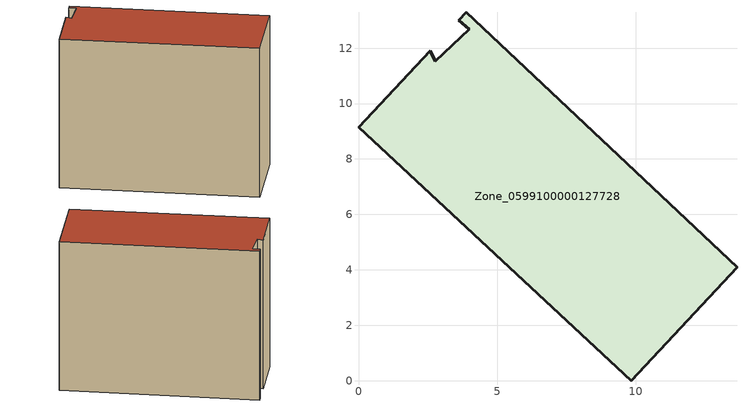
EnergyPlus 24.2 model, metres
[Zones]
Zone_0599100000127728
 floor ground (C_G): 0,9.15 2.59,11.91 2.77,11.54 4,12.67 3.62,13.01 3.88,13.29 13.66,4.1 9.84,0 z1.25
 wall outside (C_F): 3.62,13.01 4,12.67 2.77,11.54 2.59,11.91 0,9.15 9.84,0 13.66,4.1 3.88,13.29 3.62,13.01 z1.25:11.99
 roof outside (C_R): 2.59,11.91 0,9.15 9.84,0 13.66,4.1 3.88,13.29 3.62,13.01 4,12.67 2.77,11.54 z11.99
[BUILDING]
Pand.0599100000127728: North Axis=0; Terrain=City; Loads Convergence Tolerance Value=0.04; Temperature Convergence Tolerance Value=0.4; Solar Distribution=FullExterior; Maximum Number of Warmup Days=25; Minimum Number of Warmup Days=1
[Site:Location]
Rotterdam.The.Hague.AP_ZH_NLD Design_Conditions: Latitude=51.96; Longitude=4.45; Time Zone=1; Elevation=-4.5
[SITE:GROUNDTEMPERATURE:BUILDINGSURFACE]
18, 18, 18, 18, 18, 18, 18, 18, 18, 18, 18, 18
[MATERIAL] Thermal Absorptance=0.9; Solar Absorptance=0.7; Visible Absorptance=0.7
Name | Roughness | Thickness | Conductivity | Density | Specific Heat
G.TI.1946 | MediumSmooth | 0.15 | 1 | 540 | 1210
F.TI.1946 | Rough | 0.3 | 0.857143 | 1920 | 840
R.TI.1946 | MediumRough | 0.2 | 0.1 | 1500 | 1000
[CONSTRUCTION]
C_G: G.TI.1946
C_F: F.TI.1946
C_R: R.TI.1946
[ZONE]
Zone_0599100000127728: Type=1; Multiplier=1; Ceiling Height=Autocalculate; Volume=Autocalculate; Floor Area=autocalculate; Part of Total Floor Area=Yes
[ZONEINFILTRATION:DESIGNFLOWRATE]
Infil_Zone_0599100000127728: Zone or ZoneList or Space or SpaceList=Zone_0599100000127728; Schedule=AlwaysOn; Design Flow Rate Calculation Method=Flow/Area; Flow Rate per Floor Area=0.003; Constant Term Coefficient=1; Temperature Term Coefficient=0; Velocity Term Coefficient=0; Velocity Squared Term Coefficient=0
[HVACTEMPLATE:ZONE:IDEALLOADSAIRSYSTEM]
Zone_0599100000127728: Maximum Heating Supply Air Temperature=50; Minimum Cooling Supply Air Temperature=13; Maximum Heating Supply Air Humidity Ratio=0.0156; Minimum Cooling Supply Air Humidity Ratio=0.0077; Heating Limit=NoLimit; Cooling Limit=NoLimit; Dehumidification Control Type=ConstantSensibleHeatRatio; Cooling Sensible Heat Ratio=0.7; Dehumidification Setpoint=60; Humidification Control Type=None; Humidification Setpoint=30; Outdoor Air Method=None; Outdoor Air Flow Rate per Person=0.00944; Outdoor Air Flow Rate per Zone Floor Area=0; Outdoor Air Flow Rate per Zone=0; Demand Controlled Ventilation Type=None; Outdoor Air Economizer Type=NoEconomizer; Heat Recovery Type=None; Sensible Heat Recovery Effectiveness=0.7; Latent Heat Recovery Effectiveness=0.65
[ZONECONTROL:THERMOSTAT]
ThermostatControl_Zone_0599100000127728: Zone or ZoneList=Zone_0599100000127728; Control Type Schedule=DualSetpointControlType; Control 1=Thermostat_Zone_0599100000127728; Temperature Difference Between Cutout And Setpoint=0
[THERMOSTATSETPOINT:DUALSETPOINT]
Thermostat_Zone_0599100000127728: Heating Setpoint Temperature Schedule=HeatingSetpoint_Zone_0599100000127728; Cooling Setpoint Temperature Schedule=CoolingSetpoint_Zone_0599100000127728
[SCHEDULE:COMPACT]
HeatingSetpoint_Zone_0599100000127728: Through: 12/31, For: AllDays, Until: 24:00, 21
CoolingSetpoint_Zone_0599100000127728: Through: 12/31, For: AllDays, Until: 24:00, 24
DualSetpointControlType: Through: 12/31, For: AllDays, Until: 24:00, 4
AlwaysOn: Through: 12/31, For: AllDays, Until: 24:00, 1
